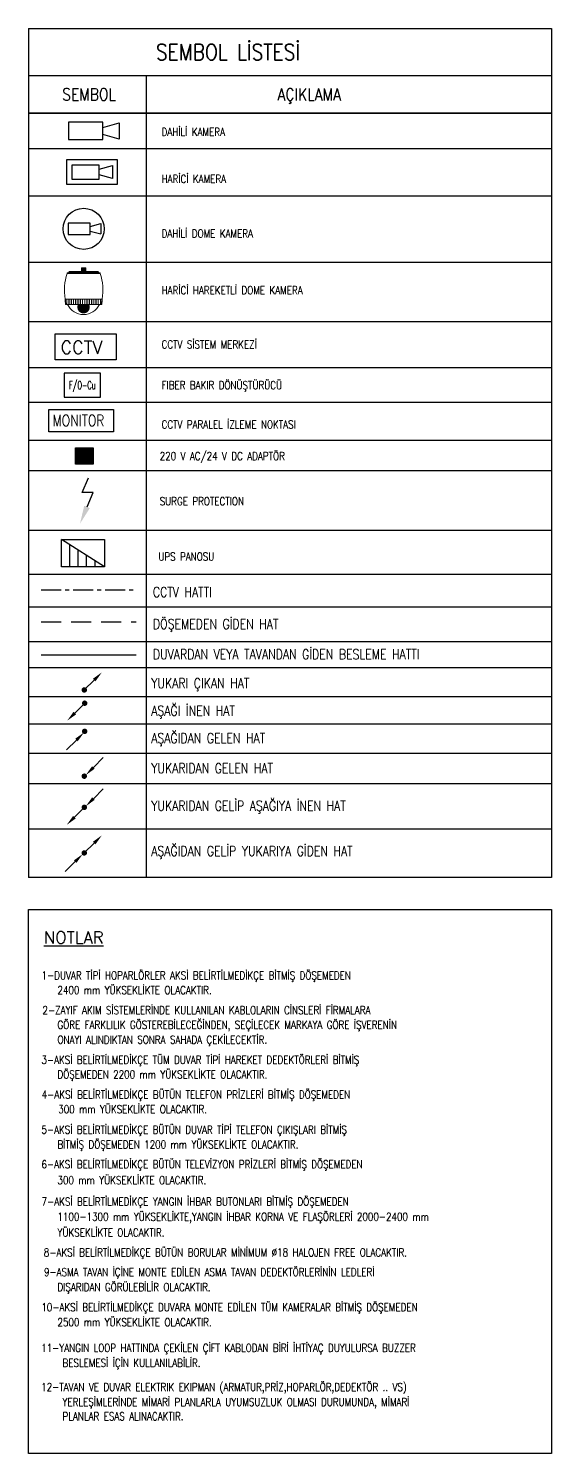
# Model space of a CAD drawing. Extents: x -1286 to 34975, y -230 to 6637.
# Drawn here: x -1202 to -549, y 4856 to 6637 of the extents above; entities that cross this region are included whole.
import ezdxf
from ezdxf.enums import TextEntityAlignment as Align

# ---------------------------------------------------------------- set-up
doc = ezdxf.new("R2010")
doc.units = 0
doc.header["$LTSCALE"] = 20
doc.linetypes.add('CENTER', pattern=[2, 1.25, -0.25, 0.25, -0.25])
doc.linetypes.add('HIDDEN', pattern=[0.375, 0.25, -0.125])
for name, color, linetype, lineweight in [('E-220 V AC 24 V DC ADAPTÖR', 7, 'Continuous', 30), ('E-AŞAĞI İNEN HAT', 7, 'Continuous', 30), ('E-AŞAĞIDAN GELEN HAT', 7, 'Continuous', 30), ('E-AŞAĞIDAN GELİP YUKARIYA GİDEN HAT', 7, 'Continuous', 30), ('E-CCTV MERKEZİ', 7, 'Continuous', 30), ('E-CCTV PARALEL İZLEME NOKTASI', 7, 'Continuous', 30), ('E-DAHİLİ DOME KAMERA', 7, 'Continuous', 30), ('E-DAHİLİ KAMERA', 7, 'Continuous', 30), ('E-DAHİLİ SPEED DOME', 7, 'Continuous', 30), ('E-GUVENLIK-CCTV', 7, 'Continuous', 30), ('E-HARİCİ KAMERA', 7, 'Continuous', 30), ('E-IP KAMERA RACK KABİN', 7, 'Continuous', 30), ('E-KABLO', 7, 'Continuous', 30), ('E-TOPRAKLAMA', 7, 'Continuous', 30), ('E-UPS PANOSU', 7, 'Continuous', 30), ('E-YAZI', 7, 'Continuous', 30), ('E-YUKARI ÇIKAN HAT', 7, 'Continuous', 30), ('E-YUKARIDAN GELEN HAT', 7, 'Continuous', 30), ('E-YUKARIDAN GELİP AŞAĞIYA İNEN HAT', 7, 'Continuous', 30)]:
    doc.layers.add(name, color=color, linetype=linetype, lineweight=lineweight)
doc.styles.add('E-YAZI', font='txttw.shx')

# ---------------------------------------------------------------- blocks, each defined once
blk = doc.blocks.new('100_DAHİLİ KAMERA')
at = {"layer": 'E-DAHİLİ KAMERA', "color": 4}
blk.add_lwpolyline([(4.31, -1.1), (4.31, 1.1), (0, 1.1), (0, -1.1)], close=True, dxfattribs=at)
blk.add_lwpolyline([(4.31, 0.44), (6.35, 1.02), (6.35, -1.02), (4.31, -0.44)], dxfattribs=at)
blk = doc.blocks.new('100_HARİCİ KAMERA')
at = {"layer": 'E-HARİCİ KAMERA', "color": 4}
for points in [[(0, -1.9), (7.95, -1.9), (7.95, 1.9), (0, 1.9)], [(5.11, -1.1), (5.11, 1.1), (0.8, 1.1), (0.8, -1.1)]]:
    blk.add_lwpolyline(points, close=True, dxfattribs=at)
blk.add_lwpolyline([(5.11, 0.44), (7.15, 1.02), (7.15, -1.02), (5.11, -0.44)], dxfattribs=at)
blk = doc.blocks.new('100_DAHİLİ DOME KAMERA')
at = {"layer": 'E-DAHİLİ DOME KAMERA', "color": 4}
for p, q in [((-1.94, 0.71), (-1.94, -0.69)), ((0.82, 0.71), (-1.94, 0.71)), ((0.82, -0.69), (0.82, 0.71)), ((0.82, 0.29), (2.13, 0.67)), ((2.13, 0.67), (2.13, -0.64)), ((-1.94, -0.69), (0.82, -0.69)), ((0.82, -0.27), (2.13, -0.64))]:
    blk.add_line(p, q, dxfattribs=at)
at = {"layer": 'E-DAHİLİ DOME KAMERA', "color": 4, "linetype": 'Continuous'}
blk.add_circle((0, 0), 2.57, dxfattribs=at)
blk = doc.blocks.new('100_CCTV MERKEZİ')
at = {"layer": 'E-CCTV MERKEZİ', "color": 4}
blk.add_lwpolyline([(-3.81, 0), (-3.81, 3.24), (3.81, 3.24), (3.81, 0)], close=True, dxfattribs=at)
at = {"layer": 'E-CCTV MERKEZİ', "color": 3, "style": 'E-YAZI'}
blk.add_text('CCTV', height=1.6, dxfattribs=at).set_placement((-3.12, 0.77))
blk = doc.blocks.new('100_UPS PANOSU')
at = {"layer": 'E-UPS PANOSU', "color": 4}
for p, q in [((-26.9, 41.9), (26.9, 41.9)), ((-26.9, 7.4), (-26.9, 41.9)), ((26.9, 7.4), (-26.9, 41.9)), ((26.9, 41.9), (26.9, 7.4)), ((-16.4, 7.4), (-16.4, 35.2)), ((-5.9, 7.4), (-5.9, 28.5)), ((4.6, 7.4), (4.6, 21.7)), ((26.9, 7.4), (-26.9, 7.4)), ((15.1, 7.4), (15.1, 15))]:
    blk.add_line(p, q, dxfattribs=at)
blk = doc.blocks.new('100_220 V AC 24 V DC ADAPTÖR')
at = {"layer": 'E-220 V AC 24 V DC ADAPTÖR', "color": 4}
blk.add_lwpolyline([(0, 10.2), (21.8, 10.2), (21.8, -10.2), (0, -10.2)], close=True, dxfattribs=at)
blk.add_solid([(0, 10.2), (21.8, 10.2), (0, -10.2), (21.8, -10.2)], dxfattribs=at)
blk = doc.blocks.new('10_SURGE PROTECTION')
at = {"layer": 'E-TOPRAKLAMA', "color": 3, "linetype": 'Continuous'}
for p, q in [((10.7, 80.8), (24.8, 114.4)), ((35.6, 80.8), (10.7, 80.8)), ((21.6, 47.3), (35.6, 80.8))]:
    blk.add_line(p, q, dxfattribs=at)
blk.add_solid([(28, 44.6), (15.1, 50), (5.3, 8.6)], dxfattribs=at)
blk = doc.blocks.new('10_CCTV PARALEL İZLEME NOKTASI')
at = {"layer": 'E-CCTV PARALEL İZLEME NOKTASI', "color": 4}
blk.add_lwpolyline([(-71.1, 100.8), (90, 100.8), (90, 45.2), (-71.1, 45.2)], close=True, dxfattribs=at)
at = {"layer": 'E-CCTV PARALEL İZLEME NOKTASI', "color": 3, "style": 'E-YAZI', "width": 0.8}
blk.add_text('MONITOR', height=28, dxfattribs=at).set_placement((-62.2, 59))
blk = doc.blocks.new('E-DAHİLİ SPEED DOME KAMERA (HAREKETLİ)')
at = {"layer": 'E-DAHİLİ SPEED DOME', "lineweight": 15}
blk.add_hatch(color=5, dxfattribs=at).paths.add_polyline_path([(0.77, -4.93, 0.114875), (0.69, -4.58), (-0.72, -4.58, 0.114346), (-0.8, -4.93, 1)])
at = {"layer": 'E-DAHİLİ SPEED DOME', "color": 5, "lineweight": 15}
for p, q in [((-0.26, 0), (-0.26, -0.46)), ((0, 0), (-0.26, 0)), ((0, 0), (0.26, 0)), ((-2.08, -0.71), (2.08, -0.71)), ((-2, -0.64), (2, -0.64)), ((-1.86, -0.54), (-1.74, -0.54)), ((-1.77, -0.46), (1.77, -0.46)), ((-1.74, -0.54), (1.74, -0.54)), ((0, -0.08), (-0.26, -0.08)), ((0, -0.17), (-0.26, -0.17)), ((0, -0.25), (-0.26, -0.25)), ((0, -0.33), (-0.26, -0.33)), ((0, -0.42), (-0.26, -0.42)), ((0, -0.08), (0.26, -0.08)), ((0, -0.17), (0.26, -0.17)), ((0, -0.25), (0.26, -0.25)), ((0, -0.33), (0.26, -0.33)), ((0, -0.42), (0.26, -0.42)), ((0.26, 0), (0.26, -0.46)), ((1.86, -0.54), (1.74, -0.54)), ((-2.32, -3.91), (2.32, -3.92)), ((-2.25, -4.58), (2.25, -4.58)), ((-2.12, -4.29), (-2.12, -3.91)), ((-2.12, -4.58), (-2.12, -3.91)), ((-2.09, -4.29), (-2.09, -3.91)), ((-2.09, -4.58), (-2.09, -3.91)), ((-1.84, -4.29), (-1.84, -3.91)), ((-1.84, -4.58), (-1.84, -3.91)), ((-1.81, -4.29), (-1.81, -3.91)), ((-1.81, -4.58), (-1.81, -3.91)), ((-1.56, -4.29), (-1.56, -3.91)), ((-1.56, -4.58), (-1.56, -3.91)), ((-1.53, -4.29), (-1.53, -3.91)), ((-1.53, -4.58), (-1.53, -3.91)), ((-1.28, -4.29), (-1.28, -3.91)), ((-1.28, -4.58), (-1.28, -3.91)), ((-1.25, -4.29), (-1.25, -3.91)), ((-1.25, -4.58), (-1.25, -3.91)), ((-1.01, -4.29), (-1.01, -3.91)), ((-1.01, -4.58), (-1.01, -3.91)), ((-0.98, -4.29), (-0.98, -3.91)), ((-0.98, -4.58), (-0.98, -3.91)), ((-0.72, -4.29), (-0.72, -3.91)), ((-0.72, -4.58), (-0.72, -3.91)), ((-0.69, -4.29), (-0.69, -3.91)), ((-0.69, -4.58), (-0.69, -3.91)), ((-0.44, -4.29), (-0.44, -3.91)), ((-0.44, -4.58), (-0.44, -3.91)), ((-0.41, -4.29), (-0.41, -3.91)), ((-0.41, -4.58), (-0.41, -3.91)), ((-0.16, -4.29), (-0.16, -3.91)), ((-0.16, -4.58), (-0.16, -3.91)), ((-0.13, -4.29), (-0.13, -3.91)), ((-0.13, -4.58), (-0.13, -3.91)), ((0.13, -4.29), (0.13, -3.92)), ((0.13, -4.58), (0.13, -3.91)), ((0.15, -4.29), (0.16, -3.92)), ((0.15, -4.58), (0.16, -3.91)), ((0.41, -4.29), (0.41, -3.92)), ((0.41, -4.58), (0.41, -3.91)), ((0.43, -4.29), (0.44, -3.92)), ((0.43, -4.58), (0.44, -3.91)), ((0.69, -4.58), (0.69, -3.91)), ((0.69, -4.29), (0.69, -3.92)), ((0.71, -4.58), (0.72, -3.91)), ((0.71, -4.29), (0.72, -3.92)), ((0.98, -4.58), (0.98, -3.91)), ((0.98, -4.29), (0.98, -3.92)), ((1.01, -4.58), (1.01, -3.91)), ((1.01, -4.29), (1.01, -3.92)), ((1.25, -4.58), (1.25, -3.91)), ((1.25, -4.29), (1.25, -3.92)), ((1.27, -4.58), (1.27, -3.91)), ((1.27, -4.29), (1.27, -3.92)), ((1.53, -4.58), (1.53, -3.91)), ((1.53, -4.29), (1.53, -3.92)), ((1.55, -4.58), (1.55, -3.91)), ((1.55, -4.29), (1.55, -3.92)), ((1.81, -4.58), (1.81, -3.91)), ((1.81, -4.29), (1.81, -3.92)), ((1.83, -4.58), (1.83, -3.91)), ((1.83, -4.29), (1.83, -3.92)), ((2.09, -4.58), (2.09, -3.91)), ((2.09, -4.3), (2.09, -3.92)), ((2.11, -4.58), (2.11, -3.91)), ((2.11, -4.3), (2.11, -3.92))]:
    blk.add_line(p, q, dxfattribs=at)
for centre, radius, start, end in [((4.75, -2.84), 7.15, 162.6726, 188.6391), ((-1.95, -0.78), 0.148, 112.0065, 152.1591), ((-1.72, -0.98), 0.435, 92.3606, 129.6118), ((-1.08, -1.28), 1.07, 130.1476, 136.6157), ((1.72, -0.98), 0.435, 50.3313, 87.5824), ((1.08, -1.28), 1.07, 43.3274, 49.7954), ((1.95, -0.78), 0.148, 27.7839, 67.9366), ((-4.75, -2.83), 7.15, 351.304, 17.2704), ((10.56, -2.93), 12.92, 184.3349, 187.3377), ((10.6, -2.93), 12.92, 184.354, 187.3375), ((-0.02, -3.65), 2.2, 205.1602, 334.9025), ((-10.61, -2.92), 12.92, 352.6245, 355.6081), ((-10.56, -2.92), 12.92, 352.6245, 355.6081)]:
    blk.add_arc(centre, radius, start, end, dxfattribs=at)
blk = doc.blocks.new('100_YUKARI ÇIKAN HAT')
at = {"layer": 'E-YUKARI ÇIKAN HAT', "color": 3, "linetype": 'Continuous'}
blk.add_line((2.47, 2.47), (0, 0), dxfattribs=at)
at = {"layer": 'E-YUKARI ÇIKAN HAT', "color": 4, "linetype": 'Continuous', "const_width": 0.675}
blk.add_lwpolyline([(-0.34, 0, 1), (0.34, 0, 1)], format="xyb", close=True, dxfattribs=at)
at = {"layer": 'E-YUKARI ÇIKAN HAT', "color": 3, "linetype": 'Continuous'}
blk.add_solid([(2.15, 2.79), (2.79, 2.15), (4.38, 4.38)], dxfattribs=at)
blk = doc.blocks.new('100_AŞAĞI İNEN HAT')
at = {"layer": 'E-AŞAĞI İNEN HAT', "color": 3, "linetype": 'Continuous'}
blk.add_line((-2.47, -2.47), (0, 0), dxfattribs=at)
at = {"layer": 'E-AŞAĞI İNEN HAT', "color": 4, "linetype": 'Continuous', "const_width": 0.675}
blk.add_lwpolyline([(-0.34, 0, 1), (0.34, 0, 1)], format="xyb", close=True, dxfattribs=at)
at = {"layer": 'E-AŞAĞI İNEN HAT', "color": 3, "linetype": 'Continuous'}
blk.add_solid([(-2.15, -2.79), (-2.79, -2.15), (-4.38, -4.38)], dxfattribs=at)
blk = doc.blocks.new('100_AŞAĞIDAN GELEN HAT')
at = {"layer": 'E-AŞAĞIDAN GELEN HAT', "color": 3, "linetype": 'Continuous'}
blk.add_line((-2.07, -2.17), (-4.55, -4.64), dxfattribs=at)
at = {"layer": 'E-AŞAĞIDAN GELEN HAT', "color": 4, "linetype": 'Continuous', "const_width": 0.675}
blk.add_lwpolyline([(-0.34, 0, 1), (0.34, 0, 1)], format="xyb", close=True, dxfattribs=at)
at = {"layer": 'E-AŞAĞIDAN GELEN HAT', "color": 3, "linetype": 'Continuous'}
blk.add_solid([(-2.39, -1.85), (-1.76, -2.49), (-0.16, -0.26)], dxfattribs=at)
blk = doc.blocks.new('100_YUKARIDAN GELEN HAT')
at = {"layer": 'E-YUKARIDAN GELEN HAT', "color": 3, "linetype": 'Continuous'}
blk.add_line((2.28, 2.17), (4.75, 4.65), dxfattribs=at)
at = {"layer": 'E-YUKARIDAN GELEN HAT', "color": 4, "linetype": 'Continuous', "const_width": 0.675}
blk.add_lwpolyline([(-0.34, 0, 1), (0.34, 0, 1)], format="xyb", close=True, dxfattribs=at)
at = {"layer": 'E-YUKARIDAN GELEN HAT', "color": 3, "linetype": 'Continuous'}
blk.add_solid([(2.59, 1.86), (1.96, 2.49), (0.37, 0.27)], dxfattribs=at)
blk = doc.blocks.new('100_YUKARIDAN GELİP AŞAĞIYA İNEN HAT')
at = {"layer": 'E-YUKARIDAN GELİP AŞAĞIYA İNEN HAT', "color": 3, "linetype": 'Continuous'}
for p, q in [((2.28, 2.17), (4.75, 4.65)), ((-2.47, -2.47), (0, 0))]:
    blk.add_line(p, q, dxfattribs=at)
at = {"layer": 'E-YUKARIDAN GELİP AŞAĞIYA İNEN HAT', "color": 4, "linetype": 'Continuous', "const_width": 0.675}
blk.add_lwpolyline([(-0.34, 0, 1), (0.34, 0, 1)], format="xyb", close=True, dxfattribs=at)
at = {"layer": 'E-YUKARIDAN GELİP AŞAĞIYA İNEN HAT', "color": 3, "linetype": 'Continuous'}
for points in [[(2.59, 1.86), (1.96, 2.49), (0.37, 0.27)], [(-2.15, -2.79), (-2.79, -2.15), (-4.38, -4.38)]]:
    blk.add_solid(points, dxfattribs=at)
blk = doc.blocks.new('100_AŞAĞIDAN GELİP YUKARIYA GİDEN HAT')
at = {"layer": 'E-AŞAĞIDAN GELİP YUKARIYA GİDEN HAT', "color": 3, "linetype": 'Continuous'}
for p, q in [((2.47, 2.47), (0, 0)), ((-2.28, -2.17), (-4.75, -4.65))]:
    blk.add_line(p, q, dxfattribs=at)
at = {"layer": 'E-AŞAĞIDAN GELİP YUKARIYA GİDEN HAT', "color": 4, "linetype": 'Continuous', "const_width": 0.675}
blk.add_lwpolyline([(0.34, 0, 1), (-0.34, 0, 1)], format="xyb", close=True, dxfattribs=at)
at = {"layer": 'E-AŞAĞIDAN GELİP YUKARIYA GİDEN HAT', "color": 3, "linetype": 'Continuous'}
for points in [[(2.15, 2.79), (2.79, 2.15), (4.38, 4.38)], [(-2.59, -1.86), (-1.96, -2.49), (-0.37, -0.27)]]:
    blk.add_solid(points, dxfattribs=at)
blk = doc.blocks.new('FO CU DÖNÜŞTÜRÜCÜ')
at = {"layer": 'E-IP KAMERA RACK KABİN', "color": 4}
blk.add_lwpolyline([(25.2, 0), (25.2, 33.6), (-25.2, 33.6), (-25.2, 0)], close=True, dxfattribs=at)
at = {"layer": 'E-IP KAMERA RACK KABİN', "color": 3, "style": 'E-YAZI', "width": 0.6}
blk.add_text('F/O-Cu', height=11.2, dxfattribs=at).set_placement((-18.3, 11.3))

msp = doc.modelspace()

# ---------------------------------------------------------------- linework, layer by layer
at = {"layer": 'E-KABLO', "color": 6, "linetype": 'CENTER'}
msp.add_line((-1186.6, 5935.41), (-1068.06, 5935.41), dxfattribs=at)
at = {"layer": 'E-KABLO', "color": 6, "linetype": 'HIDDEN', "ltscale": 5}
msp.add_line((-1186.53, 5895.45), (-1068.06, 5895.45), dxfattribs=at)
at = {"layer": 'E-KABLO', "color": 4, "linetype": 'Continuous', "ltscale": 5}
msp.add_line((-1186.53, 5854.44), (-1068.06, 5854.44), dxfattribs=at)
at = {"layer": 'E-KABLO'}
msp.add_lwpolyline([(-1202.47, 5536.21), (-549.18, 5536.21), (-549.18, 4856.25), (-1202.47, 4856.25)], close=True, dxfattribs=at)
at = {"layer": 'E-YAZI', "color": 4}
for p, q in [((-1202.47, 6636.99), (-1202.47, 5575.95)), ((-1202.47, 6636.99), (-549.18, 6636.99)), ((-549.18, 6636.99), (-549.18, 5575.95)), ((-1202.47, 6578.08), (-549.18, 6578.08)), ((-1202.47, 6531.03), (-549.18, 6531.03)), ((-549.18, 5575.95), (-1202.47, 5575.95))]:
    msp.add_line(p, q, dxfattribs=at)
at = {"layer": 'E-YAZI', "color": 7}
for p, q in [((-1055.46, 6578.08), (-1055.46, 5575.95)), ((-549.18, 6531.03), (-1202.47, 6531.03)), ((-1202.47, 6531.03), (-549.18, 6531.03)), ((-1202.47, 6487.13), (-549.18, 6487.13)), ((-1202.47, 6428.03), (-549.18, 6428.03)), ((-1202.47, 6344.87), (-549.18, 6344.87)), ((-1202.47, 6271), (-549.18, 6271)), ((-1202.47, 6271), (-549.18, 6271)), ((-1202.47, 6213.43), (-549.18, 6213.43)), ((-1202.47, 6169.97), (-549.18, 6169.97)), ((-1202.47, 6122.39), (-549.18, 6122.39)), ((-1202.47, 6084.83), (-549.18, 6084.83)), ((-1202.47, 6010.14), (-549.18, 6010.14)), ((-1202.47, 5955.13), (-549.18, 5955.13)), ((-1202.47, 5914.27), (-549.18, 5914.27)), ((-1202.47, 5870.97), (-549.18, 5870.97)), ((-1202.47, 5838.56), (-549.18, 5838.56)), ((-549.18, 5801.99), (-1202.47, 5801.99)), ((-549.18, 5767.51), (-1202.47, 5767.51)), ((-549.18, 5731.14), (-1202.47, 5731.14)), ((-549.18, 5693.25), (-1202.47, 5693.25)), ((-549.18, 5636.28), (-1202.47, 5636.28))]:
    msp.add_line(p, q, dxfattribs=at)

# ---------------------------------------------------------------- block references
at = {"layer": 'E-AŞAĞI İNEN HAT', "xscale": 5, "yscale": 5, "zscale": 5}
msp.add_blockref('100_AŞAĞI İNEN HAT', (-1132.28, 5793.86), dxfattribs=at)
at = {"layer": 'E-AŞAĞIDAN GELEN HAT', "xscale": 5, "yscale": 5, "zscale": 5}
msp.add_blockref('100_AŞAĞIDAN GELEN HAT', (-1132.28, 5758.66), dxfattribs=at)
at = {"layer": 'E-AŞAĞIDAN GELİP YUKARIYA GİDEN HAT', "xscale": 5, "yscale": 5, "zscale": 5}
msp.add_blockref('100_AŞAĞIDAN GELİP YUKARIYA GİDEN HAT', (-1132.8, 5606.75), dxfattribs=at)
at = {"layer": 'E-CCTV MERKEZİ', "xscale": 10, "yscale": 10, "zscale": 10}
msp.add_blockref('100_CCTV MERKEZİ', (-1131.18, 6222.85), dxfattribs=at)
at = {"layer": 'E-CCTV PARALEL İZLEME NOKTASI', "xscale": 0.5, "yscale": 0.5, "zscale": 0.5}
msp.add_blockref('10_CCTV PARALEL İZLEME NOKTASI', (-1141.39, 6110.55), dxfattribs=at)
at = {"layer": 'E-DAHİLİ DOME KAMERA', "xscale": 10, "yscale": 10, "zscale": 10}
msp.add_blockref('100_DAHİLİ DOME KAMERA', (-1133.56, 6386.63), dxfattribs=at)
at = {"layer": 'E-DAHİLİ KAMERA', "xscale": 10, "yscale": 10, "zscale": 10}
msp.add_blockref('100_DAHİLİ KAMERA', (-1152.72, 6509.08), dxfattribs=at)
at = {"layer": 'E-DAHİLİ SPEED DOME', "xscale": 10, "yscale": 10, "zscale": 10}
msp.add_blockref('E-DAHİLİ SPEED DOME KAMERA (HAREKETLİ)', (-1133.58, 6338.01), dxfattribs=at)
at = {"layer": 'E-GUVENLIK-CCTV'}
for name, p in [('100_220 V AC 24 V DC ADAPTÖR', (-1143.71, 6102.93)), ('100_UPS PANOSU', (-1134.5, 5956.72))]:
    msp.add_blockref(name, p, dxfattribs=at)
at = {"layer": 'E-HARİCİ KAMERA', "xscale": 8.000000000000002, "yscale": 8.000000000000002, "zscale": 8.000000000000002}
msp.add_blockref('100_HARİCİ KAMERA', (-1154.94, 6457.58), dxfattribs=at)
at = {"layer": 'E-KABLO', "color": 6}
for name, p, xscale, yscale, zscale in [('FO CU DÖNÜŞTÜRÜCÜ', (-1135.3, 6176.13), 0.9, 0.9, 0.9), ('10_SURGE PROTECTION', (-1141.04, 6013.53), 0.5400000000000001, 0.5400000000000001, 0.5400000000000001)]:
    msp.add_blockref(name, p, dxfattribs=dict(at, xscale=xscale, yscale=yscale, zscale=zscale))
at = {"layer": 'E-YUKARI ÇIKAN HAT', "xscale": 5, "yscale": 5, "zscale": 5}
msp.add_blockref('100_YUKARI ÇIKAN HAT', (-1132.8, 5810.43), dxfattribs=at)
at = {"layer": 'E-YUKARIDAN GELEN HAT', "xscale": 5, "yscale": 5, "zscale": 5}
msp.add_blockref('100_YUKARIDAN GELEN HAT', (-1132.8, 5702.66), dxfattribs=at)
at = {"layer": 'E-YUKARIDAN GELİP AŞAĞIYA İNEN HAT', "xscale": 5, "yscale": 5, "zscale": 5}
msp.add_blockref('100_YUKARIDAN GELİP AŞAĞIYA İNEN HAT', (-1132.8, 5663.71), dxfattribs=at)

# ---------------------------------------------------------------- texts
at = {"layer": 'E-YAZI', "color": 4, "style": 'E-YAZI', "width": 0.85}
for s, height, p in [('SEMBOL LİSTESİ', 20, (-953.31, 6607.54)), ('SEMBOL', 15, (-1126.81, 6554.7)), ('AÇIKLAMA', 15, (-851.81, 6554.7))]:
    msp.add_text(s, height=height, dxfattribs=at).set_placement(p, align=Align.MIDDLE_CENTER)
at = {"layer": 'E-YAZI', "color": 3, "style": 'E-YAZI', "width": 0.8}
for s, height, p in [('DAHİLİ KAMERA ', 10, (-1036.22, 6502.68)), ('HARİCİ KAMERA', 10, (-1036.22, 6443.98)), ('DAHİLİ DOME KAMERA', 10, (-1036.22, 6375.7)), ('HARİCİ HAREKETLİ DOME KAMERA', 10, (-1036.22, 6304.87)), ('CCTV SİSTEM MERKEZİ', 10, (-1036.22, 6237.2)), ('FIBER BAKIR DÖNÜŞTÜRÜCÜ', 10, (-1036.22, 6186.28)), ('CCTV PARALEL İZLEME NOKTASI', 10, (-1036.22, 6137.15)), ('220 V AC/24 V DC ADAPTÖR', 10, (-1038.61, 6097.67)), ('SURGE PROTECTION', 10, (-1038.61, 6041.29)), ('UPS PANOSU', 10, (-1040.3, 5972.07)), ('CCTV HATTI', 12.5, (-1047.1, 5926.52)), ('DÖŞEMEDEN GİDEN HAT', 12.5, (-1047.1, 5886.56)), ('DUVARDAN VEYA TAVANDAN GİDEN BESLEME HATTI', 12.5, (-1047.1, 5848.71)), ('YUKARI ÇIKAN HAT', 12.5, (-1049.12, 5812.59)), ('AŞAĞI İNEN HAT', 12.5, (-1049.12, 5778.16)), ('AŞAĞIDAN GELEN HAT', 12.5, (-1049.12, 5743.89)), ('YUKARIDAN GELEN HAT', 12.5, (-1049.12, 5706.35)), ('YUKARIDAN GELİP AŞAĞIYA İNEN HAT', 12.5, (-1049.12, 5659.39)), ('AŞAĞIDAN GELİP YUKARIYA GİDEN HAT', 12.5, (-1049.12, 5602.82)), ('1-DUVAR TİPİ HOPARLÖRLER AKSİ BELİRTİLMEDİKÇE BİTMİŞ DÖŞEMEDEN', 10, (-1186.13, 5448.72, 0)), ('2400 mm YÜKSEKLİKTE OLACAKTIR.', 10, (-1166.31, 5430.4, 0)), ('2-ZAYIF AKIM SİSTEMLERİNDE KULLANILAN KABLOLARIN CİNSLERİ FİRMALARA', 10, (-1184.99, 5405.28, 0)), ('GÖRE FARKLILIK GÖSTEREBİLECEĞİNDEN, SEÇİLECEK MARKAYA GÖRE İŞVERENİN', 10, (-1166.31, 5386.96, 0)), ('ONAYI ALINDIKTAN SONRA SAHADA ÇEKİLECEKTİR.', 10, (-1166.31, 5368.35, 0)), ('3-AKSİ BELİRTİLMEDİKÇE TÜM DUVAR TİPİ HAREKET DEDEKTÖRLERİ BİTMİŞ', 10, (-1186.29, 5343.22, 0)), ('DÖŞEMEDEN 2200 mm YÜKSEKLİKTE OLACAKTIR.', 10, (-1166.31, 5324.91, 0)), ('4-AKSİ BELİRTİLMEDİKÇE BÜTÜN TELEFON PRİZLERİ BİTMİŞ DÖŞEMEDEN', 10, (-1185.96, 5299.78, 0)), ('300 mm YÜKSEKLİKTE OLACAKTIR.', 10, (-1165.34, 5281.46, 0)), ('5-AKSİ BELİRTİLMEDİKÇE BÜTÜN DUVAR TİPİ TELEFON ÇIKIŞLARI BİTMİŞ', 10, (-1186.29, 5255.91, 0)), ('BİTMİŞ DÖŞEMEDEN 1200 mm YÜKSEKLİKTE OLACAKTIR.', 10, (-1166.31, 5237.39, 0)), ('6-AKSİ BELİRTİLMEDİKÇE BÜTÜN TELEVİZYON PRİZLERİ BİTMİŞ DÖŞEMEDEN', 10, (-1186.29, 5212.62, 0)), ('300 mm YÜKSEKLİKTE OLACAKTIR.', 10, (-1166.31, 5192.83, 0)), ('7-AKSİ BELİRTİLMEDİKÇE YANGIN İHBAR BUTONLARI BİTMİŞ DÖŞEMEDEN', 10, (-1186.13, 5165.97, 0)), ('1100-1300 mm YÜKSEKLİKTE,YANGIN İHBAR KORNA VE FLAŞÖRLERİ 2000-2400 mm', 10, (-1166.31, 5147.14, 0)), ('YÜKSEKLİKTE OLACAKTIR.', 10, (-1166.31, 5127.29, 0)), ('8-AKSİ BELİRTİLMEDİKÇE BÜTÜN BORULAR MİNİMUM %%C18 HALOJEN FREE OLACAKTIR.', 10, (-1183.34, 5102.52, 0)), ('9-ASMA TAVAN İÇİNE MONTE EDİLEN ASMA TAVAN DEDEKTÖRLERİNİN LEDLERİ', 10, (-1183.13, 5077.98, 0)), ('DIŞARIDAN GÖRÜLEBİLİR OLACAKTIR.', 10, (-1166.31, 5059.22, 0)), ('10-AKSİ BELİRTİLMEDİKÇE DUVARA MONTE EDİLEN TÜM KAMERALAR BİTMİŞ DÖŞEMEDEN', 10, (-1186.43, 5034.05, 0)), ('2500 mm YÜKSEKLİKTE OLACAKTIR.', 10, (-1166.31, 5015.3, 0)), ('11-YANGIN LOOP HATTINDA ÇEKİLEN ÇİFT KABLODAN BİRİ İHTİYAÇ DUYULURSA BUZZER', 10, (-1186.67, 4983.21, 0)), ('BESLEMESİ İÇİN KULLANILABİLİR.', 10, (-1160.01, 4964.45, 0)), ('12-TAVAN VE DUVAR ELEKTRIK EKIPMAN (ARMATUR,PRİZ,HOPARLÖR,DEDEKTÖR .. VS)', 10, (-1186.67, 4934.35, 0)), ('YERLEŞİMLERİNDE MİMARİ PLANLARLA UYUMSUZLUK OLMASI DURUMUNDA, MİMARİ', 10, (-1160.01, 4915.59, 0)), ('PLANLAR ESAS ALINACAKTIR.', 10, (-1160.01, 4897.7, 0))]:
    msp.add_text(s, height=height, dxfattribs=at).set_placement(p)
at = {"layer": 'E-YAZI', "color": 4, "style": 'E-YAZI'}
msp.add_text('%%uNOTLAR', height=15, dxfattribs=at).set_placement((-1183.2, 5493.65, 0))

doc.saveas('drawing.dxf')
